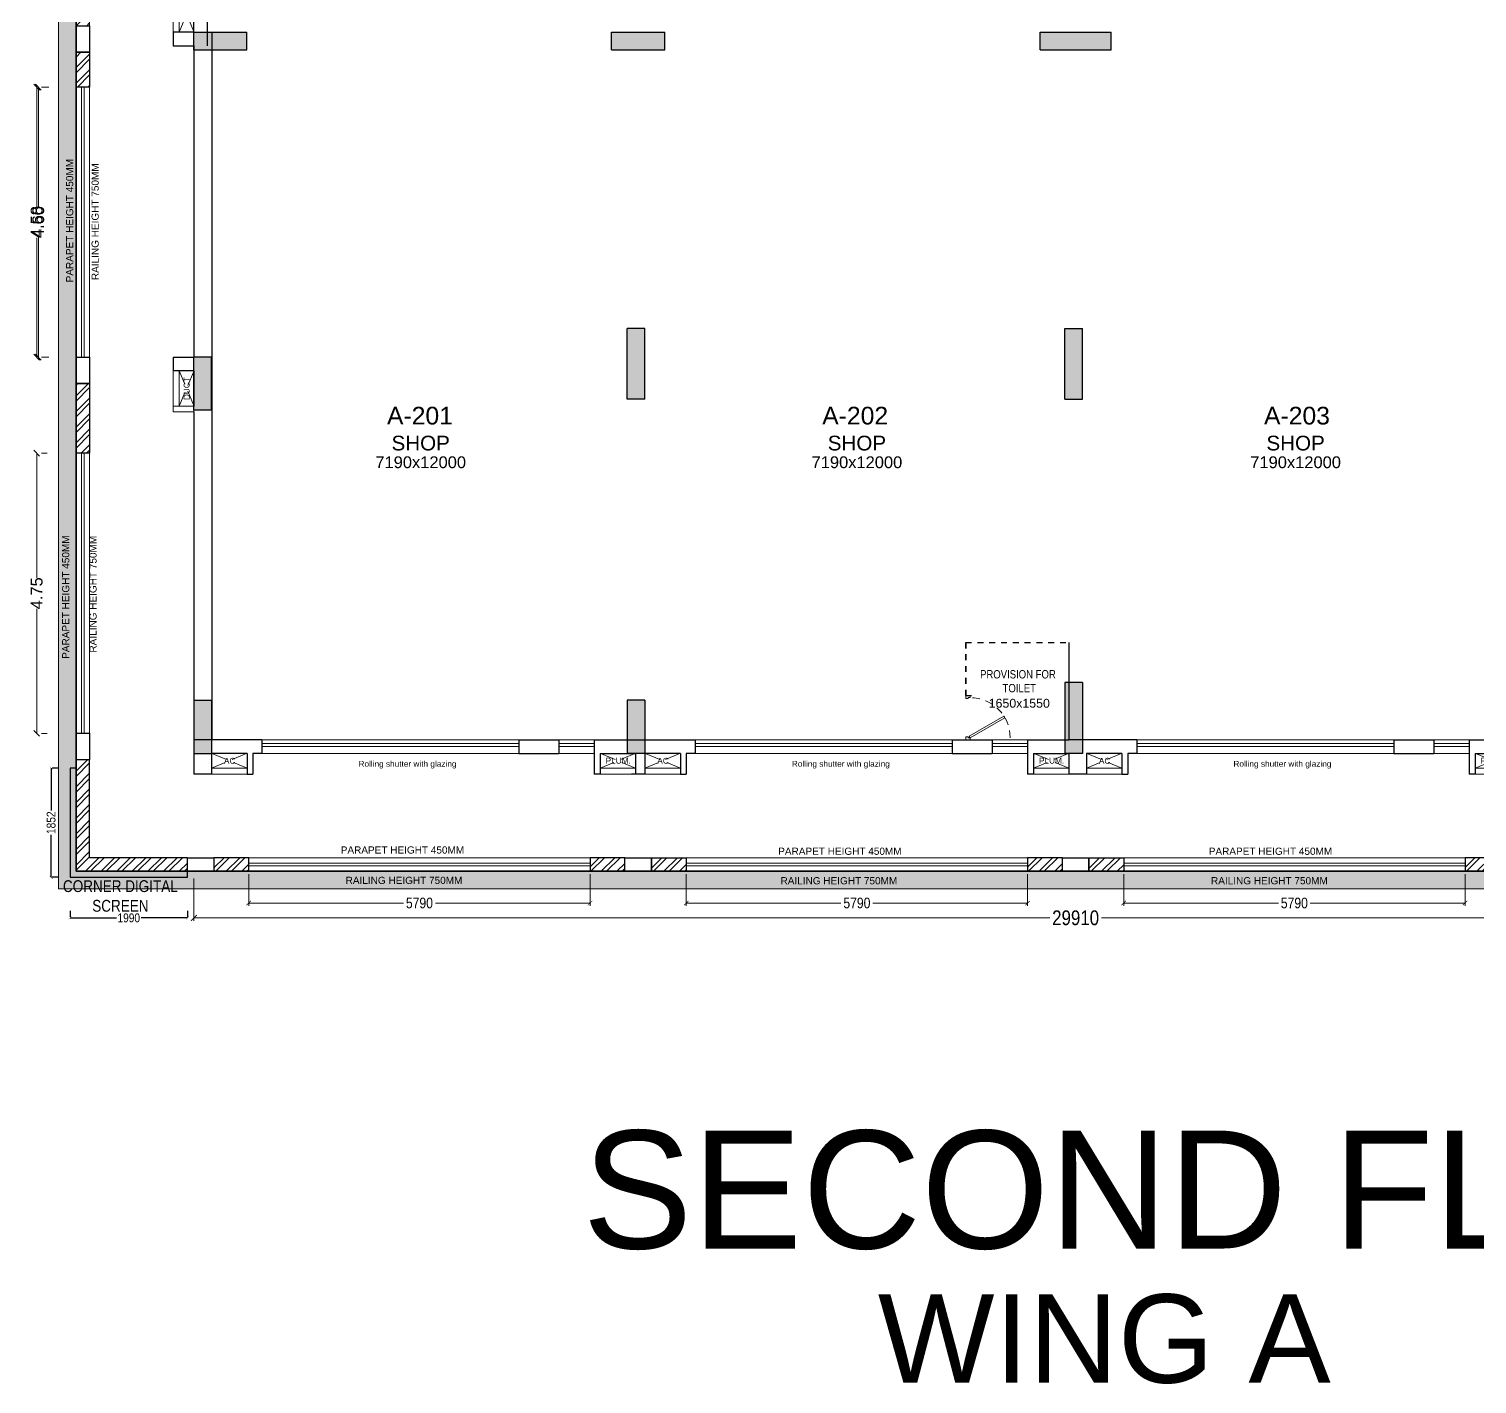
# Model space of a CAD drawing. Header units: metres. Extents: x 9819 to 10514, y 4405 to 4599.
# Drawn here: x 10223.28 to 10247.84, y 4507.94 to 4530.92 of the extents above; entities that cross this region are included whole.
import ezdxf
from ezdxf.enums import TextEntityAlignment as Align

# ---------------------------------------------------------------- set-up
doc = ezdxf.new("R2010")
doc.units = ezdxf.units.M
doc.header["$MEASUREMENT"] = 0
doc.header["$PDMODE"] = 35
doc.header["$PDSIZE"] = 0.3
for name, pattern in [('DASHED2', [0.375, 0.25, -0.125]), ('DOT2', [0.125, 0, -0.125]), ('HIDDEN', [0.375, 0.25, -0.125])]:
    doc.linetypes.add(name, pattern=pattern)
for name, color, linetype, lineweight in [('A_BUP AREA', 2, 'Continuous', 25), ('A_COMMENTS', 3, 'Continuous', 0), ('A_CONC', 1, 'Continuous', 30), ('A_DOOR-WIN', 23, 'Continuous', 9), ('A_DOTTED', 8, 'HIDDEN', 0), ('A_EXT DIM', 7, 'Continuous', 5), ('A_GLAZE', 140, 'Continuous', 5), ('A_LEDGE', 252, 'Continuous', 15), ('A_SHOP NO.', 113, 'Continuous', 5), ('A_SILL 0.09', 9, 'Continuous', 9), ('A_SILL 0.25', 25, 'Continuous', 15), ('A_TEXT', 7, 'Continuous', 5), ('A_WALL', 7, 'Continuous', 30), ('A_Wall Hatch', 8, 'Continuous', 5), ('Doorline', 251, 'DASHED2', 13), ('ELE .15', 8, 'Continuous', 15)]:
    doc.layers.add(name, color=color, linetype=linetype, lineweight=lineweight)
for name, color, linetype in [('A_COL. NO', 4, 'Continuous'), ('A_SIGNAGE', 171, 'Continuous'), ('STRU. COL.', 1, 'Continuous'), ('Text', 7, 'Continuous')]:
    doc.layers.add(name, color=color, linetype=linetype)
doc.layers.get('A_COL. NO').off()
doc.styles.add('A', font='ARIALN.TTF')
doc.styles.get("Standard").update_dxf_attribs({"font": 'arial.ttf'})
doc.dimstyles.new('DIM IN M SMALL', dxfattribs={"dimtxt": 0.2, "dimasz": 0.1, "dimexe": 0, "dimexo": 0, "dimgap": 0, "dimtad": 0, "dimzin": 3, "dimdsep": 46, "dimtxsty": 'Standard', "dimblk": 'OBLIQUE', "dimcen": 0, "dimclrd": 256, "dimclre": 256, "dimclrt": 256, "dimadec": 0, "dimazin": 0, "dimtfac": 1, "dimtofl": 0, "dimtmove": 1, "dimatfit": 3, "dimfxl": 1, "dimtolj": 1, "dimtzin": 0, "dimlwd": -1, "dimlwe": -1, "dimarcsym": 0})
doc.dimstyles.new('DIM IN MM', dxfattribs={"dimtxt": 0.18, "dimasz": 0.075, "dimexe": 0.05, "dimexo": 0.05, "dimgap": 0.05, "dimtad": 0, "dimdec": 0, "dimlfac": 1000, "dimzin": 3, "dimdsep": 46, "dimtxsty": 'A', "dimblk1": 'ARCHTICK', "dimblk2": 'ARCHTICK', "dimsah": 1, "dimcen": 0, "dimclrd": 256, "dimclre": 256, "dimclrt": 256, "dimadec": 0, "dimazin": 0, "dimtfac": 1, "dimtdec": 0, "dimtofl": 0, "dimtmove": 1, "dimatfit": 3, "dimfxl": 1, "dimtolj": 1, "dimtzin": 0, "dimlwd": -1, "dimlwe": -1, "dimarcsym": 0})
doc.dimstyles.new('DIM IN MM LARGE', dxfattribs={"dimtxt": 0.25, "dimasz": 0.1, "dimexe": 0.05, "dimexo": 0.05, "dimgap": 0.05, "dimtad": 0, "dimdec": 0, "dimlfac": 1000, "dimzin": 3, "dimdsep": 46, "dimtxsty": 'A', "dimblk1": 'ARCHTICK', "dimblk2": 'ARCHTICK', "dimsah": 1, "dimcen": 0, "dimclrd": 256, "dimclre": 256, "dimclrt": 256, "dimadec": 0, "dimazin": 0, "dimtfac": 1, "dimtdec": 0, "dimtofl": 0, "dimtmove": 2, "dimatfit": 3, "dimfxl": 1, "dimtolj": 1, "dimtzin": 0, "dimlwd": -1, "dimlwe": -1, "dimarcsym": 0})
doc.dimstyles.new('DIM IN MM SMALL', dxfattribs={"dimtxt": 0.15, "dimasz": 0.05, "dimexe": 0.03, "dimexo": 0.03, "dimgap": 0.03, "dimtad": 0, "dimdec": 0, "dimlfac": 1000, "dimzin": 3, "dimdsep": 46, "dimtxsty": 'A', "dimblk": 'ARCHTICK', "dimcen": 0, "dimclrd": 256, "dimclre": 256, "dimclrt": 256, "dimadec": 0, "dimazin": 0, "dimtfac": 1, "dimtdec": 0, "dimtofl": 0, "dimtmove": 1, "dimatfit": 3, "dimfxl": 1, "dimtolj": 1, "dimtzin": 0, "dimlwd": -1, "dimlwe": -1, "dimarcsym": 0})

# ---------------------------------------------------------------- blocks, each defined once
blk = doc.blocks.new('D 750')
at = {"layer": 'A_DOOR-WIN'}
for points in [[(-0.372, 0.665), (-0.035, 0.075), (-0.063, 0.059), (-0.4, 0.649)], [(-0.75, 0.075), (-0.75, 0), (-0.7, 0), (-0.7, 0.043), (-0.715, 0.043), (-0.715, 0.075)], [(0, 0.075), (0, 0), (-0.05, 0), (-0.05, 0.043), (-0.035, 0.043), (-0.035, 0.075)]]:
    blk.add_lwpolyline(points, close=True, dxfattribs=at)
at = {"layer": 'Doorline', "ltscale": 0.5}
blk.add_arc((-0.035, 0.075), 0.68, 90, 180, dxfattribs=at)
blk = doc.blocks.new('Typical shops 2nd')
at = {"layer": 'A_DOOR-WIN'}
for p, q in [((30.095, -1.08), (30.095, -4.25)), ((30.145, -1.08), (30.145, -4.25)), ((0.465, -5.38), (0.465, -2.21)), ((0.515, -5.38), (0.515, -2.21))]:
    blk.add_line(p, q, dxfattribs=at)
at = {"layer": 'A_DOTTED'}
for p, q in [((0.1, -0.83), (0.35, -0.23)), ((0.1, -0.23), (0.35, -0.83)), ((30.51, -0.23), (30.26, -0.83)), ((30.51, -0.83), (30.26, -0.23)), ((0.1, -6.23), (0.35, -5.63)), ((0.1, -5.63), (0.35, -6.23)), ((30.51, -5.63), (30.26, -6.23)), ((30.51, -6.23), (30.26, -5.63))]:
    blk.add_line(p, q, dxfattribs=at)
at = {"layer": 'A_GLAZE'}
for p, q in [((0.465, -1.53), (0.465, -0.93)), ((0.515, -1.53), (0.515, -0.93)), ((30.095, -4.93), (30.095, -5.53)), ((30.145, -4.93), (30.145, -5.53))]:
    blk.add_line(p, q, dxfattribs=at)
at = {"layer": 'A_LEDGE'}
for p, q in [((0, -0.83), (0, -0.23)), ((0.1, -0.83), (0.1, -0.23)), ((30.51, -0.83), (30.51, -0.23)), ((30.61, -0.83), (30.61, -0.23)), ((0, -5.63), (0, -6.23)), ((0.1, -5.63), (0.1, -6.23)), ((30.51, -5.63), (30.51, -6.23)), ((30.61, -5.63), (30.61, -6.23))]:
    blk.add_line(p, q, dxfattribs=at)
at = {"layer": 'A_SILL 0.09'}
for p, q in [((0.35, -1.53), (0.35, -0.93)), ((0.58, -1.53), (0.58, -0.93)), ((30.03, -4.25), (30.03, -1.08)), ((30.26, -1.08), (30.26, -4.25)), ((0.35, -5.38), (0.35, -2.21)), ((0.58, -2.21), (0.58, -5.38)), ((30.03, -4.93), (30.03, -5.53)), ((30.26, -4.93), (30.26, -5.53))]:
    blk.add_line(p, q, dxfattribs=at)
at = {"layer": 'A_WALL'}
for p, q in [((0, -0.23), (0, 0)), ((30.61, 0), (30.61, -0.23)), ((0.35, -0.23), (0, -0.23)), ((0.35, -0.83), (0.35, -0.23)), ((0.58, -0.93), (0.58, -0.23)), ((30.03, 0), (30.03, -1.08)), ((30.26, -0.23), (30.61, -0.23)), ((30.26, -0.23), (30.26, -0.83)), ((0.35, -0.83), (0, -0.83)), ((0, -0.83), (0, -0.93)), ((0.58, -0.93), (0, -0.93)), ((30.26, -0.83), (30.61, -0.83)), ((30.26, -0.93), (30.61, -0.93)), ((30.26, -0.93), (30.26, -1.08)), ((30.61, -0.83), (30.61, -0.93)), ((30.26, -1.08), (30.03, -1.08)), ((0.35, -2.21), (0.35, -1.53)), ((0.58, -1.53), (0.35, -1.53)), ((0.58, -2.21), (0.58, -1.53)), ((0.58, -2.21), (0.35, -2.21)), ((30.03, -4.25), (30.03, -4.93)), ((30.03, -4.25), (30.26, -4.25)), ((30.26, -4.25), (30.26, -4.93)), ((30.03, -4.93), (30.26, -4.93)), ((0.35, -5.53), (0.35, -5.38)), ((0.35, -5.38), (0.58, -5.38)), ((0.58, -6.46), (0.58, -5.38)), ((0.35, -5.53), (0, -5.53)), ((0, -5.63), (0, -5.53)), ((0.35, -5.63), (0, -5.63)), ((0.35, -6.23), (0.35, -5.63)), ((30.03, -5.53), (30.03, -6.23)), ((30.03, -5.53), (30.61, -5.53)), ((30.26, -5.63), (30.26, -6.23)), ((30.26, -5.63), (30.61, -5.63)), ((30.61, -5.63), (30.61, -5.53)), ((0.35, -6.23), (0, -6.23)), ((30.26, -6.23), (30.61, -6.23))]:
    blk.add_line(p, q, dxfattribs=at)
at = {"layer": 'A_WALL', "color": 252, "linetype": 'DASHED2', "ltscale": 0.3, "true_color": 0x939598}
blk.add_line((28.38, -6.23), (30.03, -6.23), dxfattribs=at)
for points in [[(0.95, 0), (2.23, 0), (2.23, -1.98), (1.33, -1.98)], [(28.38, -6.23), (28.38, -4.48), (29.28, -4.48)]]:
    blk.add_lwpolyline(points, dxfattribs=at)
at = {"layer": 'A_DOOR-WIN', "xscale": -1}
blk.add_blockref('D 750', (0.58, -1.98), dxfattribs=at)
at = {"layer": 'A_DOOR-WIN', "xscale": -1, "rotation": 180}
blk.add_blockref('D 750', (30.03, -4.48), dxfattribs=at)
at = {"char_height": 0.1411, "width": 1.97366, "attachment_point": 1, "style": 'A'}
for insert in [(0.419, -0.618), (28.239, -5.29)]:
    blk.add_mtext('\\pxqc;PROVISION FOR\\P TOILET ', dxfattribs=dict(at, insert=insert))
at = {"layer": 'A_TEXT'}
for s, p in [('PLUM.', (0.274, -0.523)), ('AC', (30.436, -0.531)), ('Rolling shutter with glazing', (30.399, -3.034)), ('Rolling shutter with glazing', (0.282, -3.428)), ('AC', (0.274, -5.923)), ('PLUM.', (30.434, -5.936))]:
    blk.add_text(s, height=0.1, rotation=90, dxfattribs=at).set_placement(p, align=Align.CENTER)
for s, height, p in [('1550x1650', 0.15, (1.388, -1.205)), ('SHOP', 0.25, (7.945, -2.855)), ('SHOP', 0.25, (22.529, -2.855)), ('14840x6000', 0.2, (7.945, -3.155)), ('14840x6000', 0.2, (22.513, -3.155)), ('1550x1650', 0.15, (29.207, -5.877))]:
    blk.add_text(s, height=height, dxfattribs=at).set_placement(p, align=Align.CENTER)
blk = doc.blocks.new('Front shops 2nd')
at = {"layer": 'A_DOOR-WIN'}
for p, q in [((-2.14, -11.835), (-6.5, -11.835)), ((-2.14, -11.885), (-6.5, -11.885)), ((5.21, -11.835), (0.85, -11.835)), ((5.21, -11.885), (0.85, -11.885))]:
    blk.add_line(p, q, dxfattribs=at)
at = {"layer": 'A_DOTTED'}
for p, q in [((-7.35, -12.25), (-6.75, -12)), ((-6.75, -12.25), (-7.35, -12)), ((-0.76, -12.25), (-0.16, -12)), ((-0.16, -12.25), (-0.76, -12)), ((0, -12.25), (0.6, -12)), ((0.6, -12.25), (0, -12)), ((6.59, -12.25), (7.19, -12)), ((7.19, -12.25), (6.59, -12))]:
    blk.add_line(p, q, dxfattribs=at)
at = {"layer": 'A_GLAZE'}
for p, q in [((-1.46, -11.835), (-0.86, -11.835)), ((-1.46, -11.885), (-0.86, -11.885)), ((5.89, -11.835), (6.49, -11.835)), ((5.89, -11.885), (6.49, -11.885))]:
    blk.add_line(p, q, dxfattribs=at)
at = {"layer": 'A_LEDGE'}
for p, q in [((-6.75, -12.25), (-7.35, -12.25)), ((-0.76, -12.25), (-0.16, -12.25)), ((0.6, -12.25), (0, -12.25)), ((6.59, -12.25), (7.19, -12.25)), ((-6.75, -12.35), (-7.35, -12.35)), ((-0.76, -12.35), (-0.16, -12.35)), ((0.6, -12.35), (0, -12.35)), ((6.59, -12.35), (7.19, -12.35))]:
    blk.add_line(p, q, dxfattribs=at)
at = {"layer": 'A_SILL 0.09'}
for p, q in [((-6.5, -11.77), (-2.14, -11.77)), ((-1.46, -11.77), (-0.86, -11.77)), ((0.85, -11.77), (5.21, -11.77)), ((5.89, -11.77), (6.49, -11.77)), ((-2.14, -12), (-6.5, -12)), ((-1.46, -12), (-0.86, -12)), ((5.21, -12), (0.85, -12)), ((5.89, -12), (6.49, -12))]:
    blk.add_line(p, q, dxfattribs=at)
at = {"layer": 'A_WALL', "color": 252, "linetype": 'DASHED2', "ltscale": 0.3, "true_color": 0x939598}
for p, q in [((5.44, -10.12), (5.44, -11.02)), ((5.44, -10.12), (7.19, -10.12)), ((7.19, -10.22), (7.19, -11.77))]:
    blk.add_line(p, q, dxfattribs=at)
at = {"layer": 'A_WALL'}
for p, q in [((5.44, -11.02), (5.54, -11.02)), ((-6.5, -11.77), (-7.65, -11.77)), ((-6.5, -11.77), (-6.5, -12)), ((-2.14, -11.77), (-1.46, -11.77)), ((-2.14, -11.77), (-2.14, -12)), ((-1.46, -11.77), (-1.46, -12)), ((-0.86, -11.77), (0.85, -11.77)), ((-0.86, -11.77), (-0.86, -12.35)), ((0.85, -11.77), (0.85, -12)), ((5.21, -11.77), (5.89, -11.77)), ((5.21, -11.77), (5.21, -12)), ((5.89, -11.77), (5.89, -12)), ((6.49, -11.77), (6.49, -12.35)), ((6.49, -11.77), (7.19, -11.77)), ((-6.75, -12), (-7.35, -12)), ((-7.35, -12), (-7.35, -12.35)), ((-6.75, -12), (-6.75, -12.35)), ((-6.5, -12), (-6.65, -12)), ((-6.65, -12), (-6.65, -12.35)), ((-2.14, -12), (-1.46, -12)), ((-0.76, -12), (-0.16, -12)), ((-0.76, -12), (-0.76, -12.35)), ((-0.16, -12), (-0.16, -12.35)), ((0, -12), (0, -12.35)), ((0.6, -12), (0, -12)), ((0.6, -12), (0.6, -12.35)), ((0.85, -12), (0.7, -12)), ((0.7, -12), (0.7, -12.35)), ((5.21, -12), (5.89, -12)), ((6.59, -12), (6.59, -12.35)), ((6.59, -12), (7.19, -12)), ((7.19, -12), (7.19, -12.35)), ((-7.35, -12.35), (-7.65, -12.35)), ((-6.75, -12.35), (-6.65, -12.35)), ((-0.76, -12.35), (-0.86, -12.35)), ((0, -12.35), (-0.23, -12.35)), ((0.6, -12.35), (0.7, -12.35)), ((6.59, -12.35), (6.49, -12.35))]:
    blk.add_line(p, q, dxfattribs=at)
at = {"layer": 'A_WALL', "color": 252, "linetype": 'DASHED2', "ltscale": 0.3, "true_color": 0x939598}
blk.add_lwpolyline([(5.44, -11.02), (5.44, -10.12), (7.19, -10.12), (7.19, -11.77)], dxfattribs=at)
at = {"layer": 'A_DOOR-WIN', "rotation": 270}
blk.add_blockref('D 750', (5.44, -11.77), dxfattribs=at)
at = {"insert": (5.339, -10.588), "char_height": 0.1411, "width": 1.97366, "attachment_point": 1, "style": 'A'}
blk.add_mtext('\\pxqc;PROVISION FOR\\P TOILET ', dxfattribs=at)
at = {"layer": 'A_TEXT'}
for s, height, p in [('SHOP', 0.25, (-3.804, -6.863)), ('SHOP', 0.25, (3.595, -6.863)), ('7190x12000', 0.2, (-3.804, -7.163)), ('7190x12000', 0.2, (3.595, -7.163)), ('1650x1550', 0.15, (6.349, -11.225)), ('AC', 0.1, (-7.043, -12.176)), ('Rolling shutter with glazing', 0.1, (-4.028, -12.227)), ('PLUM.', 0.1, (-0.453, -12.174)), ('AC', 0.1, (0.307, -12.176)), ('Rolling shutter with glazing', 0.1, (3.322, -12.227)), ('PLUM.', 0.1, (6.897, -12.174))]:
    blk.add_text(s, height=height, dxfattribs=at).set_placement(p, align=Align.CENTER)
blk = doc.blocks.new('_ARCHTICK')
at = {"color": 0, "linetype": 'ByBlock', "const_width": 0.15}
blk.add_lwpolyline([(-0.5, -0.5), (0.5, 0.5)], dxfattribs=at)
blk = doc.blocks.new('*D873')
at = {"layer": 'A_EXT DIM', "transparency": 16777216}
for p, q in [((10226.075, 4516.513), (10226.075, 4515.794)), ((10255.985, 4516.513), (10255.985, 4515.794)), ((10226.075, 4515.844), (10240.593, 4515.844)), ((10255.985, 4515.844), (10241.467, 4515.844))]:
    blk.add_line(p, q, dxfattribs=at)
at = {"layer": 'Defpoints', "color": 0, "transparency": 16777216}
for p in [(10226.075, 4516.563), (10255.985, 4516.563), (10255.985, 4515.844)]:
    blk.add_point(p, dxfattribs=at)
at = {"layer": 'A_EXT DIM', "transparency": 16777216, "xscale": 0.1, "yscale": 0.1, "zscale": 0.1, "rotation": 180}
blk.add_blockref('_ARCHTICK', (10226.075, 4515.844), dxfattribs=at)
at = {"layer": 'A_EXT DIM', "transparency": 16777216, "xscale": 0.1, "yscale": 0.1, "zscale": 0.1}
blk.add_blockref('_ARCHTICK', (10255.985, 4515.844), dxfattribs=at)
at = {"layer": 'A_EXT DIM', "transparency": 16777216, "insert": (10241.03, 4515.844), "char_height": 0.25, "attachment_point": 5, "style": 'A'}
blk.add_mtext('\\A1;29910', dxfattribs=at)
blk = doc.blocks.new('col')
at = {"linetype": 'Continuous'}
blk.add_hatch(color=256, dxfattribs=at).paths.add_polyline_path([(0, 0), (1, 0), (1, 1), (0, 1), (0, 0)])
at = {"linetype": 'Continuous', "lineweight": 25}
for p, q in [((0, 1), (1, 1)), ((0, 1), (0, 0)), ((1, 1), (1, 0)), ((0, 0), (1, 0))]:
    blk.add_line(p, q, dxfattribs=at)
blk = doc.blocks.new('WING-A REVISEC COL.')
at = {"layer": 'STRU. COL.', "zscale": 0.23}
for p, xscale, yscale, rotation in [((5371.299, -8895.446), -0.9, 0.3, 180), ((5378.384, -8895.446), -0.9, 0.3, 180), ((5385.654, -8895.446), -1.2, 0.3, 180), ((5378.949, -8900.471), 0.3, 1.2, 180), ((5386.369, -8901.671), 1.200000000000002, 0.3000000000000004, 90), ((5371.599, -8900.956), 0.3, 0.9, 180)]:
    blk.add_blockref('col', p, dxfattribs=dict(at, xscale=xscale, yscale=yscale, rotation=rotation))
for p, xscale, yscale in [((5386.369, -8907.676), -0.3, 1.2), ((5371.299, -8907.676), 0.3, 0.9), ((5378.949, -8907.676), -0.3, 0.9)]:
    blk.add_blockref('col', p, dxfattribs=dict(at, xscale=xscale, yscale=yscale))
blk = doc.blocks.new('*D1691')
at = {"layer": 'Defpoints', "color": 0, "transparency": 16777216}
for p in [(10223.975, 4518.384), (10223.653, 4516.532), (10223.975, 4516.532)]:
    blk.add_point(p, dxfattribs=at)
at = {"layer": 'Text', "linetype": 'DOT2', "transparency": 16777216}
for p, q in [((10223.773, 4518.384), (10223.623, 4518.384)), ((10223.773, 4516.532), (10223.623, 4516.532))]:
    blk.add_line(p, q, dxfattribs=at)
at = {"layer": 'Text', "transparency": 16777216}
for p, q in [((10223.653, 4518.384), (10223.653, 4517.666)), ((10223.653, 4516.532), (10223.653, 4517.251))]:
    blk.add_line(p, q, dxfattribs=at)
at = {"layer": 'Text', "transparency": 16777216, "xscale": 0.05, "yscale": 0.05, "zscale": 0.05}
for p, rotation in [((10223.653, 4518.384), 90), ((10223.653, 4516.532), 270)]:
    blk.add_blockref('_ARCHTICK', p, dxfattribs=dict(at, rotation=rotation))
at = {"layer": 'Text', "transparency": 16777216, "insert": (10223.653, 4517.458), "char_height": 0.15, "attachment_point": 5, "rotation": 90, "style": 'A'}
blk.add_mtext('\\A1;1852', dxfattribs=at)
blk = doc.blocks.new('*D1692')
at = {"layer": 'Defpoints', "color": 0, "lineweight": 0, "transparency": 16777216}
for p in [(10223.975, 4516.532), (10225.965, 4516.532), (10225.965, 4515.844)]:
    blk.add_point(p, dxfattribs=at)
at = {"layer": 'Text', "linetype": 'DOT2', "transparency": 16777216}
for p, q in [((10223.975, 4515.964), (10223.975, 4515.814)), ((10225.965, 4515.964), (10225.965, 4515.814))]:
    blk.add_line(p, q, dxfattribs=at)
at = {"layer": 'Text', "transparency": 16777216}
for p, q in [((10223.975, 4515.844), (10224.763, 4515.844)), ((10225.965, 4515.844), (10225.178, 4515.844))]:
    blk.add_line(p, q, dxfattribs=at)
at = {"layer": 'Text', "transparency": 16777216, "xscale": 0.05, "yscale": 0.05, "zscale": 0.05, "rotation": 180}
blk.add_blockref('_ARCHTICK', (10223.975, 4515.844), dxfattribs=at)
at = {"layer": 'Text', "transparency": 16777216, "xscale": 0.05, "yscale": 0.05, "zscale": 0.05}
blk.add_blockref('_ARCHTICK', (10225.965, 4515.844), dxfattribs=at)
at = {"layer": 'Text', "transparency": 16777216, "insert": (10224.97, 4515.844), "char_height": 0.15, "attachment_point": 5, "style": 'A'}
blk.add_mtext('\\A1;1990', dxfattribs=at)
blk = doc.blocks.new('A$C5cf436e8')
at = {"transparency": 33554493}
h = blk.add_hatch(color=256, dxfattribs=at)
h.dxf.hatch_style = 1
h.paths.add_polyline_path([(-32.21, -72.38), (2.3, -72.38), (2.3, 0.3), (-32.21, 0.3)])
h.paths.add_polyline_path([(-31.91, -72.08), (2, -72.08), (2, 0), (-31.91, 0)], flags=16)
at = {"lineweight": 30, "true_color": 0x636466}
h = blk.add_hatch(dxfattribs=at)
h.set_pattern_fill('ANSI32', color=251, scale=0.5)
h.set_pattern_definition([(45, (-9908.29707, -4401.00705), (-0.1325825215, 0.1325825215), []), (45, (-9908.20869, -4401.00705), (-0.1325825215, 0.1325825215), [])])
h.paths.add_polyline_path([(0.11, 0), (0.11, -0.23), (1.77, -0.23), (1.77, -1.89), (2, -1.89), (2, 0)])
h.paths.add_polyline_path([(2, -2.93), (2, -2.34), (1.77, -2.34), (1.77, -2.93)])
h.paths.add_polyline_path([(2, -7.53), (2, -8.12), (1.77, -8.12), (1.77, -7.53)])
h.paths.add_polyline_path([(2, -9.16), (2, -8.57), (1.77, -8.57), (1.77, -9.16)])
h.paths.add_polyline_path([(2, -13.76), (2, -14.35), (1.77, -14.35), (1.77, -13.76)])
h.paths.add_polyline_path([(2, -15.39), (2, -14.8), (1.77, -14.8), (1.77, -15.39)])
h.paths.add_polyline_path([(2, -19.99), (2, -20.58), (1.77, -20.58), (1.77, -19.99)])
h.paths.add_polyline_path([(2, -21.62), (2, -21.03), (1.77, -21.03), (1.77, -21.62)])
h.paths.add_polyline_path([(2, -26.22), (2, -26.81), (1.77, -26.81), (1.77, -26.22)])
h.paths.add_polyline_path([(2, -27.85), (2, -27.26), (1.77, -27.26), (1.77, -27.85)])
h.paths.add_polyline_path([(2, -32.45), (2, -33.04), (1.77, -33.04), (1.77, -32.45)])
h.paths.add_polyline_path([(2, -34.08), (2, -33.49), (1.77, -33.49), (1.77, -34.08)])
h.paths.add_polyline_path([(2, -38.46), (2, -39.05), (1.77, -39.05), (1.77, -38.46)])
h.paths.add_polyline_path([(2, -40.09), (2, -39.5), (1.77, -39.5), (1.77, -40.09)])
h.paths.add_polyline_path([(2, -46.32), (2, -45.73), (1.77, -45.73), (1.77, -46.32)])
h.paths.add_polyline_path([(2, -44.69), (2, -45.28), (1.77, -45.28), (1.77, -44.69)])
h.paths.add_polyline_path([(2, -50.92), (2, -51.51), (1.77, -51.51), (1.77, -50.92)])
h.paths.add_polyline_path([(2, -52.55), (2, -51.96), (1.77, -51.96), (1.77, -52.55)])
h.paths.add_polyline_path([(2, -58.78), (2, -58.19), (1.77, -58.19), (1.77, -58.78)])
h.paths.add_polyline_path([(2, -57.15), (2, -57.74), (1.77, -57.74), (1.77, -57.15)])
h.paths.add_polyline_path([(2, -64.99), (2, -63.81), (1.77, -63.81), (1.77, -64.99)])
h.paths.add_polyline_path([(0.11, -72.08), (0.11, -71.85), (1.77, -71.85), (1.77, -70.19), (2, -70.19), (2, -72.08)])
h.paths.add_polyline_path([(-0.93, -72.08), (-0.34, -72.08), (-0.34, -71.85), (-0.93, -71.85)])
h.paths.add_polyline_path([(-6.72, -72.08), (-7.31, -72.08), (-7.31, -71.85), (-6.72, -71.85)])
h.paths.add_polyline_path([(-8.35, -72.08), (-7.76, -72.08), (-7.76, -71.85), (-8.35, -71.85)])
h.paths.add_polyline_path([(-23.19, -72.08), (-22.6, -72.08), (-22.6, -71.85), (-23.19, -71.85)])
h.paths.add_polyline_path([(-21.56, -72.08), (-22.15, -72.08), (-22.15, -71.85), (-21.56, -71.85)])
h.paths.add_polyline_path([(-15.77, -72.08), (-15.18, -72.08), (-15.18, -71.85), (-15.77, -71.85)])
h.paths.add_polyline_path([(-14.14, -72.08), (-14.73, -72.08), (-14.73, -71.85), (-14.14, -71.85)])
h.paths.add_polyline_path([(-30.02, -72.08), (-30.02, -71.85), (-31.68, -71.85), (-31.68, -70.19), (-31.91, -70.19), (-31.91, -72.08)])
h.paths.add_polyline_path([(-29.57, -72.08), (-28.98, -72.08), (-28.98, -71.85), (-29.57, -71.85)])
h.paths.add_polyline_path([(-31.91, -64.99), (-31.91, -63.81), (-31.68, -63.81), (-31.68, -64.99)])
h.paths.add_polyline_path([(-31.91, -58.78), (-31.91, -58.19), (-31.68, -58.19), (-31.68, -58.78)])
h.paths.add_polyline_path([(-31.91, -57.15), (-31.91, -57.74), (-31.68, -57.74), (-31.68, -57.15)])
h.paths.add_polyline_path([(-31.91, -52.55), (-31.91, -51.96), (-31.68, -51.96), (-31.68, -52.55)])
h.paths.add_polyline_path([(-31.91, -50.92), (-31.91, -51.51), (-31.68, -51.51), (-31.68, -50.92)])
h.paths.add_polyline_path([(-31.91, -46.32), (-31.91, -45.73), (-31.68, -45.73), (-31.68, -46.32)])
h.paths.add_polyline_path([(-31.91, -44.69), (-31.91, -45.28), (-31.68, -45.28), (-31.68, -44.69)])
h.paths.add_polyline_path([(-31.91, -40.09), (-31.91, -39.5), (-31.68, -39.5), (-31.68, -40.09)])
h.paths.add_polyline_path([(-31.91, -38.46), (-31.91, -39.05), (-31.68, -39.05), (-31.68, -38.46)])
h.paths.add_polyline_path([(-31.91, -34.08), (-31.91, -33.49), (-31.68, -33.49), (-31.68, -34.08)])
h.paths.add_polyline_path([(-31.91, -32.45), (-31.91, -33.04), (-31.68, -33.04), (-31.68, -32.45)])
h.paths.add_polyline_path([(-31.91, -27.85), (-31.91, -27.26), (-31.68, -27.26), (-31.68, -27.85)])
h.paths.add_polyline_path([(-31.91, -26.22), (-31.91, -26.81), (-31.68, -26.81), (-31.68, -26.22)])
h.paths.add_polyline_path([(-31.91, -21.62), (-31.91, -21.03), (-31.68, -21.03), (-31.68, -21.62)])
h.paths.add_polyline_path([(-31.91, -19.99), (-31.91, -20.58), (-31.68, -20.58), (-31.68, -19.99)])
h.paths.add_polyline_path([(-31.91, -15.39), (-31.91, -14.8), (-31.68, -14.8), (-31.68, -15.39)])
h.paths.add_polyline_path([(-31.91, -13.76), (-31.91, -14.35), (-31.68, -14.35), (-31.68, -13.76)])
h.paths.add_polyline_path([(-31.91, -9.16), (-31.91, -8.57), (-31.68, -8.57), (-31.68, -9.16)])
h.paths.add_polyline_path([(-31.91, -7.53), (-31.91, -8.12), (-31.68, -8.12), (-31.68, -7.53)])
h.paths.add_polyline_path([(-31.91, -2.93), (-31.91, -2.34), (-31.68, -2.34), (-31.68, -2.93)])
h.paths.add_polyline_path([(-30.02, 0), (-30.02, -0.23), (-31.68, -0.23), (-31.68, -1.89), (-31.91, -1.89), (-31.91, 0)])
at = {"layer": 'A_CONC'}
for points in [[(-31.91, -57.74), (-31.68, -57.74), (-31.68, -58.19), (-31.91, -58.19)], [(-31.91, -63.36), (-31.68, -63.36), (-31.68, -63.81), (-31.91, -63.81)], [(-31.91, -69.74), (-31.68, -69.74), (-31.68, -70.19), (-31.91, -70.19)], [(-29.57, -71.85), (-29.57, -72.08), (-30.02, -72.08), (-30.02, -71.85)], [(-22.15, -71.85), (-22.15, -72.08), (-22.6, -72.08), (-22.6, -71.85)], [(-14.73, -71.85), (-14.73, -72.08), (-15.18, -72.08), (-15.18, -71.85)]]:
    blk.add_lwpolyline(points, close=True, dxfattribs=at)
at = {"layer": 'A_GLAZE', "elevation": 0}
blk.add_lwpolyline([(-31.82, -63.36), (-31.77, -63.36), (-31.77, -58.78), (-31.82, -58.78)], close=True, dxfattribs=at)
at = {"layer": 'A_GLAZE'}
for points in [[(-31.82, -69.74), (-31.77, -69.74), (-31.77, -64.99), (-31.82, -64.99)], [(-28.98, -71.94), (-28.98, -71.99), (-23.19, -71.99), (-23.19, -71.94)], [(-21.56, -71.94), (-21.56, -71.99), (-15.77, -71.99), (-15.77, -71.94)], [(-14.14, -71.94), (-14.14, -71.99), (-8.35, -71.99), (-8.35, -71.94)]]:
    blk.add_lwpolyline(points, close=True, dxfattribs=at)
at = {"layer": 'A_SILL 0.25'}
blk.add_lwpolyline([(2, -34.08), (2, 0), (-31.91, 0), (-31.91, -72.08), (2, -72.08), (2, -38.46)], dxfattribs=at)
at = {"layer": 'A_TEXT', "color": 32, "true_color": 0xcd6928}
for p, q in [((-31.91, -63.36), (-31.91, -58.78)), ((-31.68, -58.78), (-31.68, -63.36)), ((-31.91, -64.99), (-31.91, -69.74)), ((-31.68, -69.74), (-31.68, -64.99)), ((-28.98, -71.85), (-23.19, -71.85)), ((-21.56, -71.85), (-15.77, -71.85)), ((-14.14, -71.85), (-8.35, -71.85)), ((-23.19, -72.08), (-28.98, -72.08)), ((-15.77, -72.08), (-21.56, -72.08)), ((-8.35, -72.08), (-14.14, -72.08))]:
    blk.add_line(p, q, dxfattribs=at)
at = {"layer": 'A_WALL'}
for points in [[(-31.91, -58.78), (-31.91, -58.19), (-31.68, -58.19), (-31.68, -58.78)], [(-31.91, -64.99), (-31.91, -63.81), (-31.68, -63.81), (-31.68, -64.99)], [(-30.02, -72.08), (-30.02, -71.85), (-31.68, -71.85), (-31.68, -70.19), (-31.91, -70.19), (-31.91, -72.08)], [(-29.57, -72.08), (-28.98, -72.08), (-28.98, -71.85), (-29.57, -71.85)], [(-23.19, -72.08), (-22.6, -72.08), (-22.6, -71.85), (-23.19, -71.85)], [(-21.56, -72.08), (-22.15, -72.08), (-22.15, -71.85), (-21.56, -71.85)], [(-15.77, -72.08), (-15.18, -72.08), (-15.18, -71.85), (-15.77, -71.85)], [(-14.14, -72.08), (-14.73, -72.08), (-14.73, -71.85), (-14.14, -71.85)], [(-8.35, -72.08), (-7.76, -72.08), (-7.76, -71.85), (-8.35, -71.85)]]:
    blk.add_lwpolyline(points, close=True, dxfattribs=at)
at = {"layer": 'ELE .15', "color": 7, "true_color": 0xffffff}
blk.add_lwpolyline([(2.3, -34.08), (2.3, 0.3), (-32.21, 0.3), (-32.21, -72.38), (2.3, -72.38), (2.3, -38.46)], dxfattribs=at)
at = {"layer": 'A_TEXT', "color": 32, "true_color": 0xcd6928, "char_height": 0.1215, "attachment_point": 1, "rotation": 90}
for insert in [(-32.079, -62.092), (-32.146, -68.477)]:
    blk.add_mtext_dynamic_manual_height_columns('PARAPET HEIGHT 450MM', width=3.42392, gutter_width=0.931, heights=[0], dxfattribs=dict(at, insert=insert))
at = {"layer": 'A_TEXT', "color": 4, "char_height": 0.1215, "attachment_point": 1, "rotation": 90}
for insert in [(-31.647, -62.054), (-31.683, -68.371)]:
    blk.add_mtext_dynamic_manual_height_columns('RAILING HEIGHT 750MM', width=3.42392, gutter_width=0.931, heights=[0], dxfattribs=dict(at, insert=insert))
at = {"layer": 'A_TEXT', "color": 32, "true_color": 0xcd6928, "char_height": 0.12151, "attachment_point": 1}
for insert in [(-27.42, -71.658), (-20, -71.679), (-12.697, -71.679)]:
    blk.add_mtext_dynamic_manual_height_columns('PARAPET HEIGHT 450MM', width=3.42392, gutter_width=0.931, heights=[0], dxfattribs=dict(at, insert=insert))
at = {"layer": 'A_TEXT', "color": 4, "char_height": 0.12151, "attachment_point": 1}
for width, gutter_width, insert in [(2.23382, 0.608, (-27.337, -72.173)), (3.42392, 0.931, (-19.961, -72.179)), (3.42392, 0.931, (-12.659, -72.179))]:
    blk.add_mtext_dynamic_manual_height_columns('RAILING HEIGHT 750MM', width=width, gutter_width=gutter_width, heights=[0], dxfattribs=dict(at, insert=insert))
blk = doc.blocks.new('*D2086')
at = {"layer": 'A_EXT DIM', "transparency": 16777216}
for p, q in [((10227.005, 4516.584), (10227.005, 4516.046)), ((10232.795, 4516.584), (10232.795, 4516.046)), ((10227.005, 4516.096), (10229.63, 4516.096)), ((10232.795, 4516.096), (10230.17, 4516.096))]:
    blk.add_line(p, q, dxfattribs=at)
at = {"layer": 'Defpoints', "color": 0, "lineweight": 0, "transparency": 16777216}
for p in [(10227.005, 4516.634), (10232.795, 4516.634), (10232.795, 4516.096)]:
    blk.add_point(p, dxfattribs=at)
at = {"layer": 'A_EXT DIM', "transparency": 16777216, "xscale": 0.075, "yscale": 0.075, "zscale": 0.075, "rotation": 180}
blk.add_blockref('_ARCHTICK', (10227.005, 4516.096), dxfattribs=at)
at = {"layer": 'A_EXT DIM', "transparency": 16777216, "xscale": 0.075, "yscale": 0.075, "zscale": 0.075}
blk.add_blockref('_ARCHTICK', (10232.795, 4516.096), dxfattribs=at)
at = {"layer": 'A_EXT DIM', "transparency": 16777216, "insert": (10229.9, 4516.096), "char_height": 0.18, "attachment_point": 5, "style": 'A'}
blk.add_mtext('\\A1;5790', dxfattribs=at)
blk = doc.blocks.new('*D2087')
at = {"layer": 'A_EXT DIM', "transparency": 16777216}
for p, q in [((10234.425, 4516.584), (10234.425, 4516.046)), ((10240.215, 4516.584), (10240.215, 4516.046)), ((10234.425, 4516.096), (10237.05, 4516.096)), ((10240.215, 4516.096), (10237.59, 4516.096))]:
    blk.add_line(p, q, dxfattribs=at)
at = {"layer": 'Defpoints', "color": 0, "lineweight": 0, "transparency": 16777216}
for p in [(10234.425, 4516.634), (10240.215, 4516.634), (10240.215, 4516.096)]:
    blk.add_point(p, dxfattribs=at)
at = {"layer": 'A_EXT DIM', "transparency": 16777216, "xscale": 0.075, "yscale": 0.075, "zscale": 0.075, "rotation": 180}
blk.add_blockref('_ARCHTICK', (10234.425, 4516.096), dxfattribs=at)
at = {"layer": 'A_EXT DIM', "transparency": 16777216, "xscale": 0.075, "yscale": 0.075, "zscale": 0.075}
blk.add_blockref('_ARCHTICK', (10240.215, 4516.096), dxfattribs=at)
at = {"layer": 'A_EXT DIM', "transparency": 16777216, "insert": (10237.32, 4516.096), "char_height": 0.18, "attachment_point": 5, "style": 'A'}
blk.add_mtext('\\A1;5790', dxfattribs=at)
blk = doc.blocks.new('*D2088')
at = {"layer": 'A_EXT DIM', "transparency": 16777216}
for p, q in [((10241.845, 4516.584), (10241.845, 4516.046)), ((10247.635, 4516.584), (10247.635, 4516.046)), ((10241.845, 4516.096), (10244.47, 4516.096)), ((10247.635, 4516.096), (10245.01, 4516.096))]:
    blk.add_line(p, q, dxfattribs=at)
at = {"layer": 'Defpoints', "color": 0, "lineweight": 0, "transparency": 16777216}
for p in [(10241.845, 4516.634), (10247.635, 4516.634), (10247.635, 4516.096)]:
    blk.add_point(p, dxfattribs=at)
at = {"layer": 'A_EXT DIM', "transparency": 16777216, "xscale": 0.075, "yscale": 0.075, "zscale": 0.075, "rotation": 180}
blk.add_blockref('_ARCHTICK', (10241.845, 4516.096), dxfattribs=at)
at = {"layer": 'A_EXT DIM', "transparency": 16777216, "xscale": 0.075, "yscale": 0.075, "zscale": 0.075}
blk.add_blockref('_ARCHTICK', (10247.635, 4516.096), dxfattribs=at)
at = {"layer": 'A_EXT DIM', "transparency": 16777216, "insert": (10244.74, 4516.096), "char_height": 0.18, "attachment_point": 5, "style": 'A'}
blk.add_mtext('\\A1;5790', dxfattribs=at)
blk = doc.blocks.new('_Oblique')
at = {"color": 0, "linetype": 'ByBlock', "lineweight": -2}
blk.add_line((-0.5, -0.5), (0.5, 0.5), dxfattribs=at)
blk = doc.blocks.new('*D2090')
at = {"layer": 'A_EXT DIM', "linetype": 'DOT2', "transparency": 16777216}
for p, q in [((10223.588, 4523.724), (10223.408, 4523.724)), ((10223.588, 4518.974), (10223.408, 4518.974))]:
    blk.add_line(p, q, dxfattribs=at)
at = {"layer": 'A_EXT DIM', "transparency": 16777216}
for p, q in [((10223.408, 4523.724), (10223.408, 4521.614)), ((10223.408, 4518.974), (10223.408, 4521.085))]:
    blk.add_line(p, q, dxfattribs=at)
at = {"layer": 'Defpoints', "color": 0, "lineweight": 0, "transparency": 16777216}
for p in [(10223.408, 4523.724), (10224.215, 4523.724), (10224.305, 4518.974)]:
    blk.add_point(p, dxfattribs=at)
at = {"layer": 'A_EXT DIM', "transparency": 16777216, "xscale": 0.1, "yscale": 0.1, "zscale": 0.1}
for p, rotation in [((10223.408, 4523.724), 90), ((10223.408, 4518.974), 270)]:
    blk.add_blockref('_Oblique', p, dxfattribs=dict(at, rotation=rotation))
at = {"layer": 'A_EXT DIM', "lineweight": 0, "transparency": 16777216, "insert": (10223.408, 4521.349), "char_height": 0.2, "attachment_point": 5, "rotation": 90}
blk.add_mtext('\\A1;4.75', dxfattribs=at)
blk = doc.blocks.new('*D2091')
at = {"layer": 'A_EXT DIM', "linetype": 'DOT2', "transparency": 16777216}
for p, q in [((10223.588, 4529.934), (10223.408, 4529.934)), ((10223.588, 4525.354), (10223.408, 4525.354))]:
    blk.add_line(p, q, dxfattribs=at)
at = {"layer": 'A_EXT DIM', "transparency": 16777216}
for p, q in [((10223.408, 4529.934), (10223.408, 4527.908)), ((10223.408, 4525.354), (10223.408, 4527.38))]:
    blk.add_line(p, q, dxfattribs=at)
at = {"layer": 'Defpoints', "color": 0, "lineweight": 0, "transparency": 16777216}
for p in [(10223.408, 4529.934), (10224.215, 4529.934), (10224.305, 4525.354)]:
    blk.add_point(p, dxfattribs=at)
at = {"layer": 'A_EXT DIM', "transparency": 16777216, "xscale": 0.1, "yscale": 0.1, "zscale": 0.1}
for p, rotation in [((10223.408, 4529.934), 90), ((10223.408, 4525.354), 270)]:
    blk.add_blockref('_Oblique', p, dxfattribs=dict(at, rotation=rotation))
at = {"layer": 'A_EXT DIM', "lineweight": 0, "transparency": 16777216, "insert": (10223.408, 4527.644), "char_height": 0.2, "attachment_point": 5, "rotation": 90}
blk.add_mtext('\\A1;4.58', dxfattribs=at)
blk = doc.blocks.new('*D2110')
at = {"layer": 'A_EXT DIM', "linetype": 'DOT2', "transparency": 16777216}
for p, q in [((10223.616, 4529.934), (10223.436, 4529.934)), ((10223.616, 4525.354), (10223.436, 4525.354))]:
    blk.add_line(p, q, dxfattribs=at)
at = {"layer": 'A_EXT DIM', "transparency": 16777216}
for p, q in [((10223.436, 4529.934), (10223.436, 4527.908)), ((10223.436, 4525.354), (10223.436, 4527.381))]:
    blk.add_line(p, q, dxfattribs=at)
at = {"layer": 'Defpoints', "color": 0, "lineweight": 0, "transparency": 16777216}
for p in [(10223.436, 4529.934), (10224.075, 4529.934), (10224.075, 4525.354)]:
    blk.add_point(p, dxfattribs=at)
at = {"layer": 'A_EXT DIM', "transparency": 16777216, "xscale": 0.1, "yscale": 0.1, "zscale": 0.1}
for p, rotation in [((10223.436, 4529.934), 90), ((10223.436, 4525.354), 270)]:
    blk.add_blockref('_Oblique', p, dxfattribs=dict(at, rotation=rotation))
at = {"layer": 'A_EXT DIM', "lineweight": 0, "transparency": 16777216, "insert": (10223.436, 4527.644), "char_height": 0.2, "attachment_point": 5, "rotation": 90}
blk.add_mtext('\\A1;4.60', dxfattribs=at)

msp = doc.modelspace()

# ---------------------------------------------------------------- linework, layer by layer
msp.add_line((10226.3818, 4518.8644), (10226.3818, 4530.8644))
at = {"layer": 'A_BUP AREA'}
msp.add_lwpolyline([(10257.9853, 4516.6344), (10224.0753, 4516.6344), (10224.0753, 4588.7144), (10257.9853, 4588.7144)], close=True, dxfattribs=at)
at = {"layer": 'A_COMMENTS'}
msp.add_lwpolyline([(10225.8253, 4525.1244), (10226.0753, 4525.1244), (10226.0753, 4524.5244), (10225.8253, 4524.5244)], close=True, dxfattribs=at)
at = {"layer": 'A_DOTTED'}
for p, q in [((10225.8253, 4524.5244), (10226.0753, 4525.1244)), ((10225.8253, 4525.1244), (10226.0753, 4524.5244))]:
    msp.add_line(p, q, dxfattribs=at)
at = {"layer": 'A_LEDGE'}
for p, q in [((10225.7253, 4524.5244), (10225.7253, 4525.1244)), ((10225.8253, 4524.5244), (10225.8253, 4525.1244))]:
    msp.add_line(p, q, dxfattribs=at)
at = {"layer": 'A_SIGNAGE', "color": 1}
msp.add_lwpolyline([(10224.0753, 4516.6344), (10224.0753, 4518.3844), (10223.9753, 4518.3844), (10223.9753, 4516.5324), (10225.9653, 4516.5324), (10225.9653, 4516.6344)], close=True, dxfattribs=at)
at = {"layer": 'A_SILL 0.25'}
msp.add_lwpolyline([(10226.0753, 4588.4844), (10224.3053, 4588.4844), (10224.3053, 4516.8644), (10257.7553, 4516.8644), (10257.7553, 4549.5544), (10270.0153, 4549.5544), (10270.0153, 4516.8644), (10303.4653, 4516.8644), (10303.4653, 4549.5544), (10315.7253, 4549.5544), (10315.7253, 4516.8644), (10349.1753, 4516.8644), (10349.1753, 4588.4844), (10347.4053, 4588.4844)], dxfattribs=at)
at = {"layer": 'A_WALL'}
for p, q in [((10225.7253, 4530.8644), (10225.7253, 4530.6344)), ((10225.7253, 4530.6344), (10226.0753, 4530.6344)), ((10226.0753, 4530.6344), (10226.0753, 4525.3544)), ((10225.7253, 4525.3544), (10225.7253, 4525.1244)), ((10225.7253, 4525.3544), (10226.0753, 4525.3544)), ((10226.0753, 4525.1244), (10225.7253, 4525.1244)), ((10226.0753, 4525.1244), (10226.0753, 4524.5244)), ((10226.0753, 4524.4244), (10226.0753, 4518.2844))]:
    msp.add_line(p, q, dxfattribs=at)
msp.add_lwpolyline([(10226.0753, 4581.3344), (10226.0753, 4584.5044), (10226.0753, 4585.1844), (10226.0753, 4585.7844), (10226.0753, 4585.8844), (10225.8253, 4586.4844), (10225.8253, 4585.8844), (10226.0753, 4586.4844), (10225.7253, 4586.4844), (10225.7253, 4586.7144), (10226.0753, 4586.7144), (10226.0753, 4588.7144), (10224.0753, 4588.7144), (10224.0753, 4516.6344), (10257.9853, 4516.6344), (10257.9853, 4549.3244), (10269.7853, 4549.3244), (10269.7853, 4516.6344), (10303.6953, 4516.6344), (10303.6953, 4549.3244), (10315.4953, 4549.3244)], dxfattribs=at)
at = {"layer": 'A_Wall Hatch'}
msp.add_lwpolyline([(10225.7253, 4524.5244), (10225.7253, 4524.4244), (10226.0753, 4524.4244), (10226.0753, 4524.5244)], close=True, dxfattribs=at)

# ---------------------------------------------------------------- block references
for p in [(10233.7253, 4530.6344), (10248.5653, 4530.6344)]:
    msp.add_blockref('Front shops 2nd', p)
at = {"layer": 'A_COL. NO'}
msp.add_blockref('WING-A REVISEC COL.', (4854.7762, 13426.31), dxfattribs=at)
at = {"layer": 'A_SILL 0.25'}
msp.add_blockref('A$C5cf436e8', (10255.9853, 4588.7144), dxfattribs=at)
at = {"layer": 'A_Wall Hatch'}
msp.add_blockref('Typical shops 2nd', (10225.7253, 4537.0944), dxfattribs=at)

# ---------------------------------------------------------------- texts
at = {"layer": 'A_SHOP NO.'}
for s, p in [('A-201', (10229.9088, 4524.2117)), ('A-202', (10237.2908, 4524.2117)), ('A-203', (10244.7843, 4524.2117))]:
    msp.add_text(s, height=0.3, dxfattribs=at).set_placement(p, align=Align.CENTER)
at = {"layer": 'A_SIGNAGE', "color": 1, "insert": (10224.8275, 4515.9464), "char_height": 0.2, "attachment_point": 8, "style": 'A'}
msp.add_mtext_dynamic_manual_height_columns('CORNER DIGITAL SCREEN', width=1.982062, gutter_width=1, heights=[0], dxfattribs=at)
at = {"layer": 'A_TEXT'}
msp.add_text('DUCT', height=0.1, rotation=90, dxfattribs=at).set_placement((10226.0014, 4524.8189), align=Align.CENTER)
msp.add_text('SECOND FLOOR', height=2, dxfattribs=at).set_placement((10243.841, 4510.2372), align=Align.CENTER)
at = {"layer": 'A_TEXT', "insert": (10237.2285, 4509.4601), "char_height": 1.5, "attachment_point": 1}
msp.add_mtext_dynamic_manual_height_columns('\\pxqc;WING A', width=8.576109, gutter_width=1, heights=[0], dxfattribs=at)

# ---------------------------------------------------------------- dimensions: what is measured, and where the dimension line sits
at = {"layer": 'A_EXT DIM', "lineweight": 0}
for base, p1, p2, picture, middle in [((10223.4082, 4529.9344), (10224.3053, 4525.3544), (10224.2153, 4529.9344), '*D2091', (10223.4082, 4527.6444)), ((10223.4082, 4523.7244), (10224.3053, 4518.9744), (10224.2153, 4523.7244), '*D2090', (10223.4082, 4521.3494))]:
    dim = msp.add_linear_dim(base=base, p1=p1, p2=p2, angle=90, dimstyle='DIM IN M SMALL', override={"dimfxl": 0.18, "dimfxlon": 1, "dimarcsym": 1}, dxfattribs=at)
    dim.commit()
    dim.dimension.update_dxf_attribs({"geometry": picture, "text_midpoint": middle})
dim = msp.add_linear_dim(base=(10223.4356, 4529.9344), p1=(10224.0753, 4525.3544), p2=(10224.0753, 4529.9344), angle=90, text='4.60', dimstyle='DIM IN M SMALL', override={"dimfxl": 0.18, "dimfxlon": 1, "dimarcsym": 1}, dxfattribs=at)
dim.commit()
dim.dimension.update_dxf_attribs({"geometry": '*D2110', "text_midpoint": (10223.4356, 4527.6444)})
at = {"layer": 'A_EXT DIM'}
for base, p1, p2, dimstyle, picture, middle in [((10232.7953, 4516.0959), (10227.0053, 4516.6344), (10232.7953, 4516.6344), 'DIM IN MM', '*D2086', (10229.9003, 4516.0959)), ((10240.2153, 4516.0959), (10234.4253, 4516.6344), (10240.2153, 4516.6344), 'DIM IN MM', '*D2087', (10237.3203, 4516.0959)), ((10247.6353, 4516.0959), (10241.8453, 4516.6345), (10247.6353, 4516.6345), 'DIM IN MM', '*D2088', (10244.7403, 4516.0959)), ((10255.9853, 4515.8441), (10226.0753, 4516.563), (10255.9853, 4516.563), 'DIM IN MM LARGE', '*D873', (10241.0303, 4515.8441))]:
    dim = msp.add_linear_dim(base=base, p1=p1, p2=p2, dimstyle=dimstyle, override={"dimpost": '\\X'}, dxfattribs=at)
    dim.commit()
    dim.dimension.update_dxf_attribs({"geometry": picture, "text_midpoint": middle})
at = {"layer": 'Text'}
dim = msp.add_linear_dim(base=(10223.6531, 4516.5324), p1=(10223.9753, 4518.3844), p2=(10223.9753, 4516.5324), angle=90, dimstyle='DIM IN MM SMALL', override={"dimpost": '\\X', "dimfxl": 0.12, "dimfxlon": 1}, dxfattribs=at)
dim.commit()
dim.dimension.update_dxf_attribs({"geometry": '*D1691', "text_midpoint": (10223.6531, 4517.4584)})
dim = msp.add_linear_dim(base=(10225.9653, 4515.8441), p1=(10223.9753, 4516.5324), p2=(10225.9653, 4516.5324), dimstyle='DIM IN MM SMALL', override={"dimpost": '\\X', "dimfxl": 0.12, "dimfxlon": 1}, dxfattribs=at)
dim.commit()
dim.dimension.update_dxf_attribs({"geometry": '*D1692', "text_midpoint": (10224.9703, 4515.8441)})

doc.saveas('drawing.dxf')
